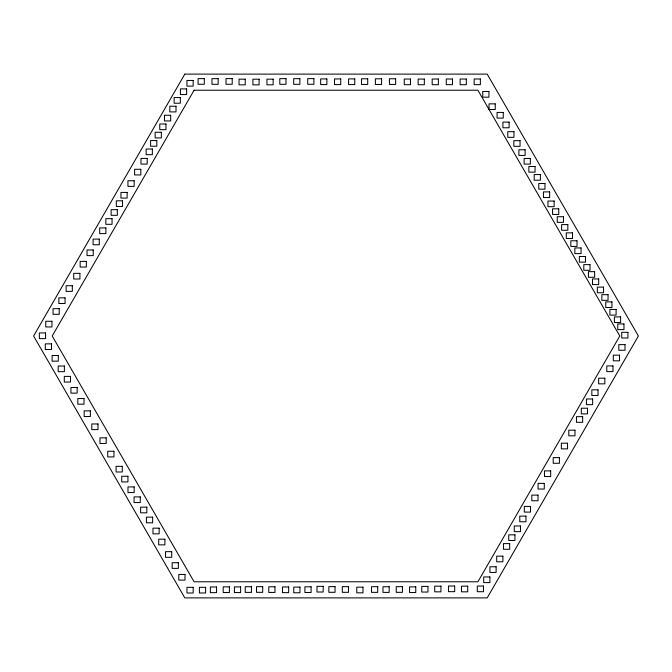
<?xml version="1.0" encoding="UTF-8"?>
<svg xmlns="http://www.w3.org/2000/svg" width="672" height="672" viewBox="0 0 672 672"><rect width="100%" height="100%" fill="white"/><g stroke="black" fill="none" stroke-linecap="round" stroke-linejoin="round"><path stroke-width="1.01" d="M184.8 74.113L33.6 336L184.8 597.887L487.2 597.887L638.4 336L487.2 74.113L184.8 74.113M194.099 90.224L52.206 336L194.099 581.776L477.901 581.776L619.794 336L477.901 90.224L194.099 90.224M204.288 78.624L198.089 78.624L198.089 84.286L204.288 84.286L204.288 78.624M218.156 78.658L211.957 78.658L211.957 84.319L218.156 84.319L218.156 78.658M232.201 78.616L225.994 78.616L225.994 84.277L232.201 84.277L232.201 78.616M286.003 78.632L279.804 78.632L279.804 84.294L286.003 84.294L286.003 78.632M299.88 78.666L293.672 78.666L293.672 84.328L299.88 84.328L299.88 78.666M313.916 78.624L307.717 78.624L307.717 84.286L313.916 84.286L313.916 78.624M367.718 78.784L361.519 78.784L361.519 84.445L367.718 84.445L367.718 78.784M381.595 78.809L375.388 78.809L375.388 84.47L381.595 84.47L381.595 78.809M395.632 78.767L389.432 78.767L389.432 84.428L395.632 84.428L395.632 78.767M326.861 78.918L320.662 78.918L320.662 84.58L326.861 84.58L326.861 78.918M340.738 78.943L334.53 78.943L334.53 84.605L340.738 84.605L340.738 78.943M354.774 78.901L348.575 78.901L348.575 84.563L354.774 84.563L354.774 78.901M480.371 78.994L474.163 78.994L474.163 84.655L480.371 84.655L480.371 78.994M410.466 79.036L404.267 79.036L404.267 84.697L410.466 84.697L410.466 79.036M424.334 79.069L418.135 79.069L418.135 84.731L424.334 84.731L424.334 79.069M438.371 79.027L432.172 79.027L432.172 84.689L438.371 84.689L438.371 79.027M452.458 79.01L446.258 79.01L446.258 84.672L452.458 84.672L452.458 79.01M466.326 79.036L460.127 79.036L460.127 84.697L466.326 84.697L466.326 79.036M245.23 79.178L239.03 79.178L239.03 84.84L245.23 84.84L245.23 79.178M259.098 79.204L252.899 79.204L252.899 84.865L259.098 84.865L259.098 79.204M273.143 79.162L266.935 79.162L266.935 84.823L273.143 84.823L273.143 79.162M193.15 80.455L186.942 80.455L186.942 86.117L193.15 86.117L193.15 80.455M186.631 88.906L180.432 88.906L180.432 94.567L186.631 94.567L186.631 88.906M488.947 91.518L482.748 91.518L482.748 97.18L488.947 97.18L488.947 91.518M180.331 97.558L174.132 97.558L174.132 103.219L180.331 103.219L180.331 97.558M495.239 103.849L489.031 103.849L489.031 109.511L495.239 109.511L495.239 103.849M176.014 106.235L169.814 106.235L169.814 111.896L176.014 111.896L176.014 106.235M503.269 112.434L497.07 112.434L497.07 118.096L503.269 118.096L503.269 112.434M170.671 115.273L164.464 115.273L164.464 120.935L170.671 120.935L170.671 115.273M509.116 122.111L502.916 122.111L502.916 127.772L509.116 127.772L509.116 122.111M165.967 124.001L159.768 124.001L159.768 129.662L165.967 129.662L165.967 124.001M513.971 131.67L507.772 131.67L507.772 137.332L513.971 137.332L513.971 131.67M161.347 132.266L155.148 132.266L155.148 137.928L161.347 137.928L161.347 132.266M156.803 140.549L150.604 140.549L150.604 146.21L156.803 146.21L156.803 140.549M520.044 140.666L513.836 140.666L513.836 146.328L520.044 146.328L520.044 140.666M152.351 149.016L146.143 149.016L146.143 154.678L152.351 154.678L152.351 149.016M525.109 149.772L518.91 149.772L518.91 155.434L525.109 155.434L525.109 149.772M147.185 158.416L140.986 158.416L140.986 164.077L147.185 164.077L147.185 158.416M530.342 158.432L524.135 158.432L524.135 164.094L530.342 164.094L530.342 158.432M535.063 166.488L528.864 166.488L528.864 172.15L535.063 172.15L535.063 166.488M140.818 169.277L134.618 169.277L134.618 174.938L140.818 174.938L140.818 169.277M540.389 174.552L534.19 174.552L534.19 180.214L540.389 180.214L540.389 174.552M134.14 180.743L127.94 180.743L127.94 186.404L134.14 186.404L134.14 180.743M544.975 183.506L538.776 183.506L538.776 189.168L544.975 189.168L544.975 183.506M549.654 191.89L543.455 191.89L543.455 197.551L549.654 197.551L549.654 191.89M127.134 192.419L120.935 192.419L120.935 198.08L127.134 198.08L127.134 192.419M122.539 200.81L116.332 200.81L116.332 206.472L122.539 206.472L122.539 200.81M554.14 201.029L547.94 201.029L547.94 206.69L554.14 206.69L554.14 201.029M558.751 208.799L552.552 208.799L552.552 214.46L558.751 214.46L558.751 208.799M117.331 209.656L111.132 209.656L111.132 215.317L117.331 215.317L117.331 209.656M563.455 216.703L557.248 216.703L557.248 222.365L563.455 222.365L563.455 216.703M112.048 218.66L105.848 218.66L105.848 224.322L112.048 224.322L112.048 218.66M567.832 224.599L561.624 224.599L561.624 230.261L567.832 230.261L567.832 224.599M105.882 227.934L99.683 227.934L99.683 233.596L105.882 233.596L105.882 227.934M572.494 232.856L566.294 232.856L566.294 238.518L572.494 238.518L572.494 232.856M99.288 239.098L93.089 239.098L93.089 244.759L99.288 244.759L99.288 239.098M577.021 240.769L570.822 240.769L570.822 246.431L577.021 246.431L577.021 240.769M581.062 247.934L574.854 247.934L574.854 253.596L581.062 253.596L581.062 247.934M93.223 249.959L87.024 249.959L87.024 255.62L93.223 255.62L93.223 249.959M585.539 256.477L579.34 256.477L579.34 262.139L585.539 262.139L585.539 256.477M86.36 261.383L80.161 261.383L80.161 267.044L86.36 267.044L86.36 261.383M590.008 264.625L583.808 264.625L583.808 270.287L590.008 270.287L590.008 264.625M594.644 271.648L588.445 271.648L588.445 277.309L594.644 277.309L594.644 271.648M79.918 273.344L73.718 273.344L73.718 279.006L79.918 279.006L79.918 273.344M598.693 278.947L592.494 278.947L592.494 284.609L598.693 284.609L598.693 278.947M72.316 285.726L66.116 285.726L66.116 291.388L72.316 291.388L72.316 285.726M603.54 287.12L597.341 287.12L597.341 292.782L603.54 292.782L603.54 287.12M608.051 294.68L601.843 294.68L601.843 300.342L608.051 300.342L608.051 294.68M65.066 297.839L58.867 297.839L58.867 303.5L65.066 303.5L65.066 297.839M611.932 301.879L605.732 301.879L605.732 307.541L611.932 307.541L611.932 301.879M59.245 308.666L53.046 308.666L53.046 314.328L59.245 314.328L59.245 308.666M616.09 309.439L609.89 309.439L609.89 315.101L616.09 315.101L616.09 309.439M620.609 316.907L614.41 316.907L614.41 322.568L620.609 322.568L620.609 316.907M51.962 321.283L45.755 321.283L45.755 326.945L51.962 326.945L51.962 321.283M623.969 323.938L617.761 323.938L617.761 329.599L623.969 329.599L623.969 323.938M627.934 332.329L621.726 332.329L621.726 337.991L627.934 337.991L627.934 332.329M45.562 332.951L39.362 332.951L39.362 338.612L45.562 338.612L45.562 332.951M51.509 343.862L45.301 343.862L45.301 349.524L51.509 349.524L51.509 343.862M625.01 344.618L618.811 344.618L618.811 350.28L625.01 350.28L625.01 344.618M619.517 355.16L613.318 355.16L613.318 360.822L619.517 360.822L619.517 355.16M58.313 355.496L52.105 355.496L52.105 361.158L58.313 361.158L58.313 355.496M612.99 365.929L606.782 365.929L606.782 371.591L612.99 371.591L612.99 365.929M64.386 366.013L58.187 366.013L58.187 371.675L64.386 371.675L64.386 366.013M70.501 376.387L64.302 376.387L64.302 382.049L70.501 382.049L70.501 376.387M604.842 378.185L598.643 378.185L598.643 383.846L604.842 383.846L604.842 378.185M77.146 387.467L70.946 387.467L70.946 393.128L77.146 393.128L77.146 387.467M598.046 389.827L591.839 389.827L591.839 395.489L598.046 395.489L598.046 389.827M84.025 398.538L77.826 398.538L77.826 404.2L84.025 404.2L84.025 398.538M592.62 398.992L586.421 398.992L586.421 404.653L592.62 404.653L592.62 398.992M587.521 408.223L581.322 408.223L581.322 413.885L587.521 413.885L587.521 408.223M90.367 410.869L84.168 410.869L84.168 416.531L90.367 416.531L90.367 410.869M582.658 416.657L576.45 416.657L576.45 422.318L582.658 422.318L582.658 416.657M97.994 423.956L91.787 423.956L91.787 429.618L97.994 429.618L97.994 423.956M574.98 430.164L568.781 430.164L568.781 435.826L574.98 435.826L574.98 430.164M106.184 437.842L99.985 437.842L99.985 443.503L106.184 443.503L106.184 437.842M567.546 443.201L561.347 443.201L561.347 448.862L567.546 448.862L567.546 443.201M113.938 451.248L107.738 451.248L107.738 456.91L113.938 456.91L113.938 451.248M559.415 457.615L553.207 457.615L553.207 463.277L559.415 463.277L559.415 457.615M122.279 466.334L116.08 466.334L116.08 471.996L122.279 471.996L122.279 466.334M550.67 470.887L544.471 470.887L544.471 476.549L550.67 476.549L550.67 470.887M127.932 476.255L121.733 476.255L121.733 481.916L127.932 481.916L127.932 476.255M544.278 483.378L538.079 483.378L538.079 489.04L544.278 489.04L544.278 483.378M134.182 486.906L127.982 486.906L127.982 492.568L134.182 492.568L134.182 486.906M538.012 495.113L531.804 495.113L531.804 500.774L538.012 500.774L538.012 495.113M140.263 496.894L134.064 496.894L134.064 502.555L140.263 502.555L140.263 496.894M530.519 506.436L524.32 506.436L524.32 512.098L530.519 512.098L530.519 506.436M146.824 507.15L140.624 507.15L140.624 512.812L146.824 512.812L146.824 507.15M525.958 516.113L519.758 516.113L519.758 521.774L525.958 521.774L525.958 516.113M152.62 517.146L146.42 517.146L146.42 522.808L152.62 522.808L152.62 517.146M520.464 525.974L514.265 525.974L514.265 531.636L520.464 531.636L520.464 525.974M159.155 528.167L152.956 528.167L152.956 533.828L159.155 533.828L159.155 528.167M514.937 534.828L508.738 534.828L508.738 540.49L514.937 540.49L514.937 534.828M164.909 539.196L158.71 539.196L158.71 544.858L164.909 544.858L164.909 539.196M509.678 543.614L503.479 543.614L503.479 549.276L509.678 549.276L509.678 543.614M171.73 551.662L165.53 551.662L165.53 557.323L171.73 557.323L171.73 551.662M502.9 556.147L496.692 556.147L496.692 561.809L502.9 561.809L502.9 556.147M178.357 562.708L172.158 562.708L172.158 568.369L178.357 568.369L178.357 562.708M496.112 566.773L489.913 566.773L489.913 572.435L496.112 572.435L496.112 566.773M184.993 574.442L178.786 574.442L178.786 580.104L184.993 580.104L184.993 574.442M489.913 576.946L483.706 576.946L483.706 582.607L489.913 582.607L489.913 576.946M454.675 586.009L448.476 586.009L448.476 591.671L454.675 591.671L454.675 586.009M483.496 586.051L477.296 586.051L477.296 591.713L483.496 591.713L483.496 586.051M440.924 586.169L434.725 586.169L434.725 591.83L440.924 591.83L440.924 586.169M467.72 586.169L461.521 586.169L461.521 591.83L467.72 591.83L467.72 586.169M323.173 586.354L316.974 586.354L316.974 592.015L323.173 592.015L323.173 586.354M427.955 586.387L421.756 586.387L421.756 592.049L427.955 592.049L427.955 586.387M335.042 586.639L328.843 586.639L328.843 592.301L335.042 592.301L335.042 586.639M251.42 586.732L245.221 586.732L245.221 592.393L251.42 592.393L251.42 586.732M262.718 586.656L256.511 586.656L256.511 592.318L262.718 592.318L262.718 586.656M274.966 586.774L268.766 586.774L268.766 592.435L274.966 592.435L274.966 586.774M348.499 586.648L342.3 586.648L342.3 592.309L348.499 592.309L348.499 586.648M377.731 586.69L371.532 586.69L371.532 592.351L377.731 592.351L377.731 586.69M389.172 586.74L382.973 586.74L382.973 592.402L389.172 592.402L389.172 586.74M402.427 586.673L396.22 586.673L396.22 592.334L402.427 592.334L402.427 586.673M229.396 586.858L223.188 586.858L223.188 592.519L229.396 592.519L229.396 586.858M240.618 586.9L234.419 586.9L234.419 592.561L240.618 592.561L240.618 586.9M311.102 586.824L304.903 586.824L304.903 592.486L311.102 592.486L311.102 586.824M415.758 586.866L409.559 586.866L409.559 592.528L415.758 592.528L415.758 586.866M216.552 586.984L210.353 586.984L210.353 592.645L216.552 592.645L216.552 586.984M288.666 586.975L282.467 586.975L282.467 592.637L288.666 592.637L288.666 586.975M299.964 587.101L293.765 587.101L293.765 592.763L299.964 592.763L299.964 587.101M362.981 587.168L356.782 587.168L356.782 592.83L362.981 592.83L362.981 587.168M193.175 587.345L186.976 587.345L186.976 593.006L193.175 593.006L193.175 587.345M205.607 587.328L199.408 587.328L199.408 592.99L205.607 592.99L205.607 587.328"/></g></svg>
